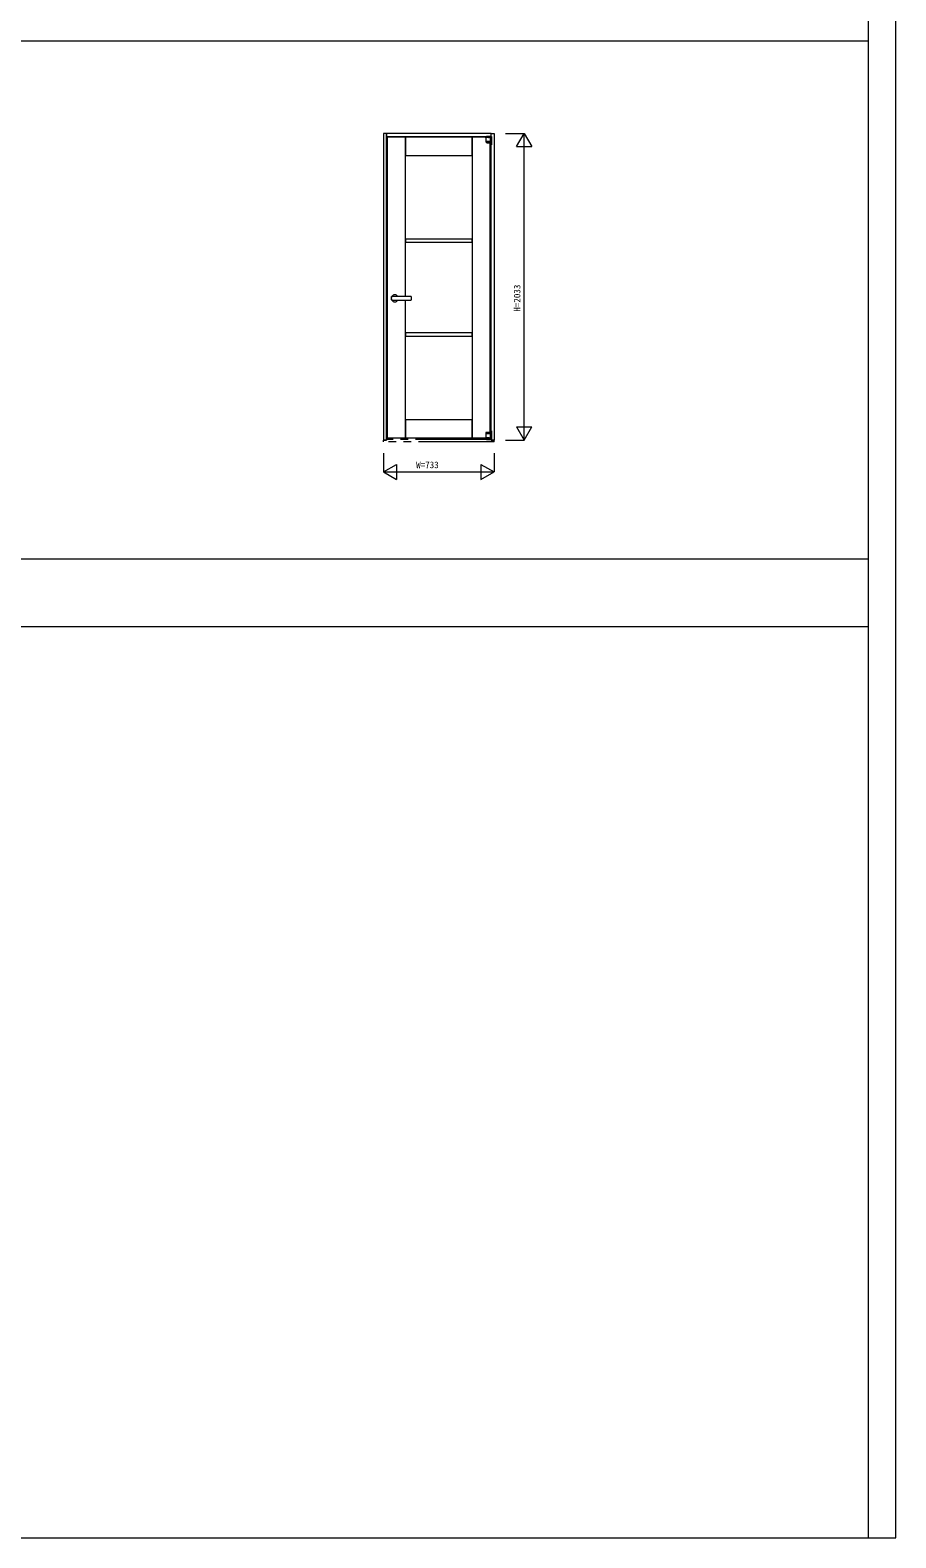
# Model space of a CAD drawing. Units: millimetres, scale not verified. Extents: x -14341 to 14341, y -10000 to 10000.
# Drawn here: x 8600 to 14341, y -10000 to 1 of the extents above; entities that cross this region are included whole.
import ezdxf
from ezdxf.enums import TextEntityAlignment as Align

# ---------------------------------------------------------------- set-up
doc = ezdxf.new("R2010")
doc.units = ezdxf.units.MM
doc.header["$LTSCALE"] = 50
doc.linetypes.add('USER2', pattern=[15, 10, -1, 1, -1, 1, -1])
for name, color, linetype, lineweight in [('0-1_YKK_F1', 7, 'Continuous', 18), ('0-2_YKK_A1', 4, 'Continuous', 18), ('0-3_YKK_N1', 2, 'Continuous', 18)]:
    doc.layers.add(name, color=color, linetype=linetype, lineweight=lineweight)
doc.styles.add('ＭＳ ゴシック', font='')
doc.styles.get('ＭＳ ゴシック').set_extended_font_data('MS Gothic')

msp = doc.modelspace()

# ---------------------------------------------------------------- linework, layer by layer
at = {"layer": '0-1_YKK_F1'}
for p, q in [((14159.99, -10000), (14159.99, 10000)), ((14341.01, -10000), (14341.01, 10000)), ((-14340.01, -70), (14159.99, -70)), ((-14340.01, -3505), (14159.99, -3505)), ((-14340.01, -3955), (14159.99, -3955)), ((-14340.01, -10000), (14341.01, -10000))]:
    msp.add_line(p, q, dxfattribs=at)
at = {"layer": '0-2_YKK_A1'}
for p, q in [((11621.5, -712.1), (11621.5, -711.2)), ((11622.4, -711.2), (11621.5, -711.2)), ((11621.5, -711.2), (11621.5, -736.7)), ((11621.5, -736.7), (11652.5, -736.7)), ((11621.5, -737.7), (11621.5, -738.7)), ((11621.5, -737.7), (11622.4, -737.7)), ((11629.23, -745), (11621.9, -739.5)), ((11622.1, -737.7), (11622.1, -736.7)), ((11649.67, -737.7), (11622.4, -737.7)), ((11623.29, -709.5), (11623.29, -711.2)), ((11625.59, -704), (11625.59, -701)), ((11625.59, -701), (11651.59, -701)), ((11625.59, -704), (11651.59, -704)), ((11625.59, -705.78), (11625.59, -704)), ((11625.59, -705), (11635.09, -705)), ((11635.09, -704), (11635.09, -711.2)), ((11642.09, -708), (11635.09, -708)), ((11642.09, -711.2), (11642.09, -704)), ((11642.09, -705), (11651.59, -705)), ((11651.59, -708), (11642.09, -708)), ((11651.89, -710.9), (11642.09, -710.9)), ((11647.81, -745.2), (11651.5, -745.2)), ((11652.15, -711.2), (11649.67, -711.2)), ((11652.15, -737.7), (11649.67, -737.7)), ((11650.29, -745.2), (11650.5, -745.2)), ((11651.49, -2673.92), (11651.49, -745.2)), ((11651.59, -704), (11651.59, -701)), ((11651.59, -704), (11651.59, -705.78)), ((11654.49, -705), (11651.59, -705)), ((11651.59, -705.78), (11651.59, -708)), ((11651.59, -708), (11654.49, -708)), ((11651.89, -711.2), (11651.89, -710.9)), ((11651.9, -737.7), (11651.9, -736.7)), ((11651.9, -737.7), (11651.9, -736.7)), ((11652.15, -737.7), (11652.5, -737.7)), ((11652.5, -736.7), (11652.5, -711.2)), ((11652.5, -744.2), (11652.5, -737.7)), ((11656.49, -705.42), (11656.49, -704.5)), ((11656.49, -716), (11656.49, -710)), ((11656.49, -710), (11659.49, -710)), ((11656.49, -2656), (11656.49, -710)), ((11656.49, -724), (11656.49, -718)), ((11656.49, -724), (11656.49, -754)), ((11659.49, -705), (11659.49, -709)), ((11659.49, -709), (11659.49, -710)), ((11659.49, -716), (11659.49, -710)), ((11659.49, -718), (11659.49, -724)), ((11659.49, -754), (11659.49, -724)), ((11659.49, -754), (11659.49, -760)), ((10997.49, -1772.25), (10997.49, -1766.5)), ((10997.49, -1782.75), (10997.49, -1772.25)), ((10997.49, -1788.5), (10997.49, -1782.75)), ((11126.49, -1765.5), (10998.49, -1765.5)), ((10998.49, -1789.5), (11126.49, -1789.5)), ((11127.49, -1766.5), (11127.49, -1772.25)), ((11621.49, -2668.8), (11621.49, -2676.3)), ((11651.59, -2676.3), (11621.49, -2676.3)), ((11651.59, -2677.3), (11621.49, -2677.3)), ((11622.09, -2676.3), (11622.09, -2677.3)), ((11626.18, -2667.8), (11622.49, -2667.8)), ((11630.77, -2667.8), (11626.18, -2667.8)), ((11635.49, -2667.8), (11630.77, -2667.8)), ((11644.12, -2667.8), (11635.49, -2667.8)), ((11643.63, -2667.8), (11643.52, -2667.8)), ((11652.15, -2674.5), (11644.77, -2668.05)), ((11652.49, -2676.3), (11651.59, -2676.3)), ((11651.89, -2677.3), (11651.89, -2676.3)), ((11651.89, -2676.3), (11651.89, -2677.3)), ((11652.49, -2676.3), (11652.49, -2675.25)), ((11656.49, -2656), (11656.49, -2706)), ((11656.49, -2656), (11659.49, -2656)), ((11659.49, -2656), (11659.49, -2717.5)), ((11659.49, -2698), (11659.49, -2700)), ((11659.49, -2700), (11659.49, -2706)), ((11591.89, -2704.1), (11591.89, -2703.5)), ((11597.89, -2704.1), (11591.89, -2704.1)), ((11623.29, -2704.1), (11597.89, -2704.1)), ((11624.32, -2703.8), (11621.84, -2703.8)), ((11630.09, -2703.8), (11624.32, -2703.8)), ((11627.09, -2708), (11627.09, -2711)), ((11627.09, -2711), (11659.49, -2711)), ((11634.59, -2707.7), (11634.59, -2708)), ((11641.59, -2708), (11641.59, -2707.7)), ((11644.49, -2707.7), (11644.49, -2705.7)), ((11645.16, -2703.8), (11651.59, -2703.8)), ((11647.29, -2705.7), (11647.29, -2703.8)), ((11650.69, -2704.1), (11647.29, -2704.1)), ((11650.69, -2704.1), (11650.89, -2704.1)), ((11651.59, -2703.8), (11652.49, -2703.8)), ((11652.09, -2708), (11654.49, -2708)), ((11652.49, -2711), (11654.89, -2711)), ((11656.49, -2717.5), (11656.49, -2713.6))]:
    msp.add_line(p, q, dxfattribs=at)
at = {"layer": '0-2_YKK_A1', "linetype": 'USER2'}
for p, q in [((10943.49, -2729.5), (10943.49, -2717.5)), ((10963.49, -2717.5), (10943.49, -2717.5)), ((11676.49, -2729.5), (10943.49, -2729.5)), ((11656.49, -2714), (10963.49, -2714)), ((10963.49, -2714), (10963.49, -2717.5)), ((11656.49, -2714), (11656.49, -2717.5)), ((11656.49, -2717.5), (11676.49, -2717.5)), ((11676.49, -2729.5), (11676.49, -2717.5))]:
    msp.add_line(p, q, dxfattribs=at)
at = {"layer": '0-2_YKK_A1'}
for points in [[(10943.49, -2717.5), (10963.49, -2717.5), (10963.49, -684.5), (10943.49, -684.5)], [(11088.49, -829.5), (11531.49, -829.5), (11531.49, -709.5), (11088.49, -709.5)], [(11088.49, -1405.5), (11531.49, -1405.5), (11531.49, -1385.5), (11088.49, -1385.5)], [(11088.49, -2027.5), (11531.49, -2027.5), (11531.49, -2007.5), (11088.49, -2007.5)], [(11088.49, -2703.5), (11531.49, -2703.5), (11531.49, -2583.5), (11088.49, -2583.5)]]:
    msp.add_lwpolyline(points, close=True, dxfattribs=at)
for points in [[(11651.59, -704.5), (11656.49, -704.5), (11656.49, -684.5), (10963.49, -684.5), (10963.49, -704.5), (11625.59, -704.5)], [(11656.49, -684.5), (11676.49, -684.5), (11676.49, -2717.5), (11656.49, -2717.5)], [(11088.49, -1765.5), (11088.49, -709.5), (10968.49, -709.5), (10968.49, -2703.5), (11088.49, -2703.5), (11088.49, -1789.5)], [(11635.09, -709.5), (11531.49, -709.5), (11531.49, -2703.5), (11621.49, -2703.5)], [(11649.67, -711.2), (11628.83, -711.2), (11622.4, -711.2)], [(11635.09, -710.9), (11623.29, -710.9), (11623.29, -711.2)], [(11635.09, -708), (11625.59, -708), (11625.59, -705.78)], [(11629.83, -745.2), (11638.5, -745.2), (11643.22, -745.2), (11647.81, -745.2)], [(11639.39, -711.2), (11642.27, -711.2), (11644.63, -711.2)], [(11652.5, -712.1), (11652.5, -711.2), (11652.15, -711.2)], [(11659.49, -705), (11656.49, -705), (11656.49, -705.42)], [(11659.49, -716), (11659.49, -718), (11656.49, -718), (11656.49, -716)], [(11659.49, -760), (11656.49, -760), (11656.49, -754)], [(11659.49, -705), (11659.49, -724.6), (11659.49, -760)], [(11127.49, -1772.25), (11127.49, -1782.75), (11127.49, -1788.5)], [(11621.49, -2677.3), (11621.49, -2703.8), (11621.84, -2703.8)], [(11652.49, -2703.8), (11652.49, -2677.3), (11651.59, -2677.3)], [(11629.69, -2704.1), (11623.29, -2704.1), (11623.29, -2703.8)], [(11627.09, -2708), (11649.09, -2708), (11652.09, -2708)], [(11627.09, -2711), (11627.09, -2713.6), (11659.49, -2713.6)], [(11629.69, -2703.8), (11629.69, -2705.7), (11647.29, -2705.7)], [(11645.16, -2703.8), (11635.49, -2703.8), (11630.09, -2703.8)], [(11632.49, -2705.7), (11632.49, -2707.7), (11644.49, -2707.7)], [(11651.89, -2703.8), (11651.89, -2704.1), (11650.89, -2704.1)]]:
    msp.add_lwpolyline(points, dxfattribs=at)
for centre, radius, start, end in [((11622.5, -738.7), 1, 180, 233.1301), ((11629.83, -744.2), 1, 233.1301, 270), ((11651.5, -744.2), 1, 270, 0), ((11654.49, -710), 5, 0, 90), ((11654.49, -710), 2, 0, 90), ((11018.49, -1777.5), 23.5, 153.33134, 206.66866), ((10998.49, -1766.5), 1, 90, 180), ((10998.49, -1788.5), 1, 180, 270), ((11018.49, -1777.5), 23.5, 30.70636, 149.36289), ((11018.49, -1777.5), 23.5, 210.63711, 329.29364), ((11126.49, -1766.5), 1, 0, 90), ((11126.49, -1788.5), 1, 270, 0), ((11622.49, -2668.8), 1, 90, 180), ((11644.12, -2668.8), 1, 48.81407, 90), ((11651.49, -2675.25), 1, 0, 48.81407), ((11654.49, -2706), 2, 270, 0), ((11654.49, -2706), 5, 270, 0)]:
    msp.add_arc(centre, radius, start, end, dxfattribs=at)
at = {"layer": '0-3_YKK_N1'}
for p, q in [((11751.49, -684.5), (11876.49, -684.5)), ((11826.49, -771.1), (11876.49, -684.5)), ((11876.49, -2717.5), (11876.49, -684.5)), ((11876.49, -684.5), (11926.49, -771.1)), ((11826.49, -771.1), (11926.49, -771.1)), ((11826.49, -2630.9), (11876.49, -2717.5)), ((11826.49, -2630.9), (11926.49, -2630.9)), ((11876.49, -2717.5), (11926.49, -2630.9)), ((11751.49, -2717.5), (11876.49, -2717.5)), ((10943.49, -2804.5), (10943.49, -2929.5)), ((10943.49, -2929.5), (11030.09, -2879.5)), ((11030.09, -2879.5), (11030.09, -2979.5)), ((11589.89, -2879.5), (11589.89, -2979.5)), ((11589.89, -2879.5), (11676.49, -2929.5)), ((11676.49, -2804.5), (11676.49, -2929.5)), ((10943.49, -2929.5), (11676.49, -2929.5)), ((10943.49, -2929.5), (11030.09, -2979.5)), ((11589.89, -2979.5), (11676.49, -2929.5))]:
    msp.add_line(p, q, dxfattribs=at)

# ---------------------------------------------------------------- texts
at = {"layer": '0-3_YKK_N1', "color": 7, "style": 'ＭＳ ゴシック'}
msp.add_text('H=2033', height=43.99, rotation=90, dxfattribs=at).set_placement((11864.49, -1866), align=Align.BOTTOM_LEFT)
msp.add_text('W=733', height=43.99, dxfattribs=at).set_placement((11159.99, -2917.5), align=Align.BOTTOM_LEFT)

doc.saveas('drawing.dxf')
